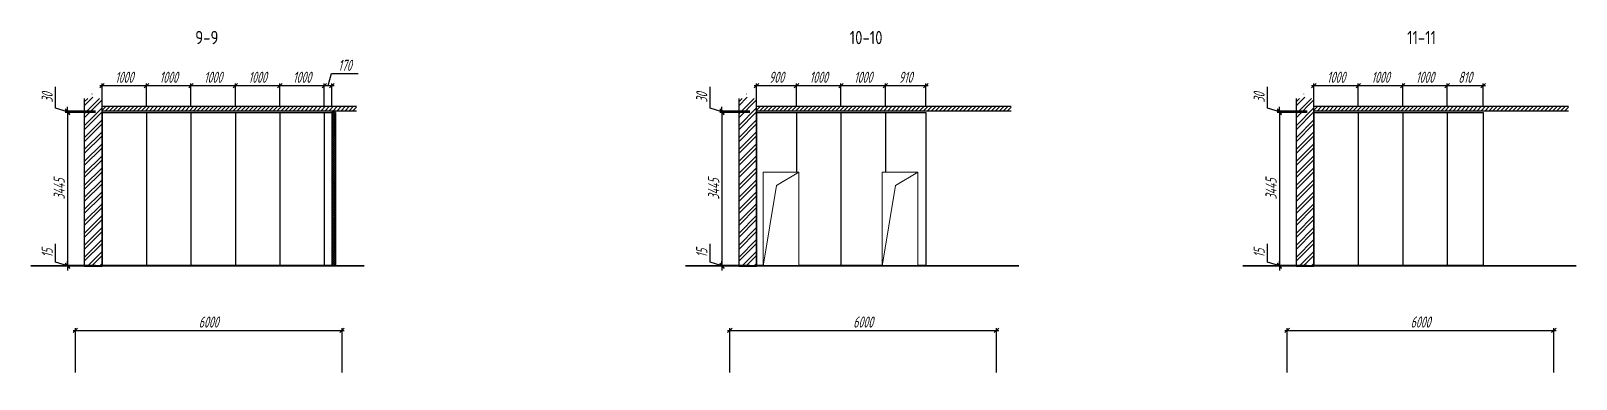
# Model space of a CAD drawing. Header units: millimetres. Extents: x -138350 to 909539, y -253833 to 111767.
# Drawn here: x 272098 to 306864, y -151862 to -144021 of the extents above; entities that cross this region are included whole.
import ezdxf

# ---------------------------------------------------------------- set-up
doc = ezdxf.new("R2010")
doc.units = ezdxf.units.MM
for name, color, linetype, lineweight in [('_Окна_двери', 131, 'Continuous', 15), ('_Оси', 90, 'Continuous', 13), ('_Размеры', 120, 'Continuous', 13), ('_Сендвичи', 230, 'Continuous', 30), ('_Стены', 7, 'Continuous', 30), ('_Сэндвичи штрих', 7, 'Continuous', 5), ('_Текст', 141, 'Continuous', 20), ('выноска', 7, 'Continuous', 13), ('тонкие', 221, 'Continuous', 13)]:
    doc.layers.add(name, color=color, linetype=linetype, lineweight=lineweight)
doc.styles.add('Museo sans', font='CS_Gost2304.shx')
doc.styles.add('СПДС_размеры', font='spdswin.shx', dxfattribs={"width": 0.8, "oblique": 15})
doc.dimstyles.new('СПДС', dxfattribs={"dimtxt": 2.5, "dimasz": 1, "dimexe": 0.5, "dimexo": 1.5, "dimtad": 1, "dimdec": 0, "dimtxsty": 'СПДС_размеры', "dimblk": 'OBLIQUE', "dimcen": 2.5, "dimdle": 0.5, "dimadec": 8, "dimazin": 0, "dimtfac": 1, "dimtdec": 0, "dimtix": 1, "dimtmove": 0, "dimatfit": 3, "dimfxl": 1, "dimarcsym": 0})

# ---------------------------------------------------------------- blocks, each defined once
blk = doc.blocks.new('_Oblique')
at = {"layer": 'выноска', "color": 0, "lineweight": -2}
blk.add_line((-0.5, -0.5), (0.5, 0.5), dxfattribs=at)
blk = doc.blocks.new('*D597')
at = {"layer": '_Оси', "color": 0, "lineweight": -2, "ltscale": 100, "transparency": 16777216}
for p, q in [((273048, -150764), (279148, -150764)), ((273098, -151712), (273098, -150714)), ((279098, -151712), (279098, -150714))]:
    blk.add_line(p, q, dxfattribs=at)
at = {"layer": 'Defpoints', "color": 0, "ltscale": 100, "transparency": 16777216}
for p in [(279098, -150764), (273098, -151862), (279098, -151862)]:
    blk.add_point(p, dxfattribs=at)
at = {"layer": '_Оси', "color": 0, "lineweight": -2, "ltscale": 100, "transparency": 16777216, "xscale": 100, "yscale": 100, "zscale": 100, "rotation": 180}
blk.add_blockref('_Oblique', (273098, -150764), dxfattribs=at)
at = {"layer": '_Оси', "color": 0, "lineweight": -2, "ltscale": 100, "transparency": 16777216, "xscale": 100, "yscale": 100, "zscale": 100}
blk.add_blockref('_Oblique', (279098, -150764), dxfattribs=at)
at = {"layer": '_Оси', "color": 0, "ltscale": 100, "transparency": 16777216, "insert": (276098, -150576.5), "char_height": 250, "attachment_point": 5, "style": 'СПДС_размеры'}
blk.add_mtext('6000', dxfattribs=at)
blk = doc.blocks.new('*D602')
at = {"layer": '_Размеры', "color": 0, "lineweight": -2, "ltscale": 100, "transparency": 16777216}
for p, q in [((272653, -145762), (272653, -145282)), ((272922, -145843), (272653, -145762)), ((273548, -145828), (272872, -145828)), ((273548, -145858), (272872, -145858)), ((272922, -145828), (272922, -145728)), ((272922, -145828), (272922, -145858)), ((272922, -145828), (272922, -145858)), ((272922, -145858), (272922, -145958))]:
    blk.add_line(p, q, dxfattribs=at)
at = {"layer": 'Defpoints', "color": 0, "ltscale": 100, "transparency": 16777216}
for p in [(272922, -145858), (273698, -145828), (273698, -145858)]:
    blk.add_point(p, dxfattribs=at)
at = {"layer": '_Размеры', "color": 0, "lineweight": -2, "ltscale": 100, "transparency": 16777216, "xscale": 100, "yscale": 100, "zscale": 100}
for p, rotation in [((272922, -145828), 270), ((272922, -145858), 90)]:
    blk.add_blockref('_Oblique', p, dxfattribs=dict(at, rotation=rotation))
at = {"layer": '_Размеры', "color": 0, "ltscale": 100, "transparency": 16777216, "insert": (272466, -145522), "char_height": 250, "attachment_point": 5, "rotation": 90, "style": 'СПДС_размеры'}
blk.add_mtext('30', dxfattribs=at)
blk = doc.blocks.new('*D603')
at = {"layer": '_Размеры', "color": 0, "lineweight": -2, "ltscale": 100, "transparency": 16777216}
for p, q in [((273548, -145858), (272872, -145858)), ((272922, -145808), (272922, -149353)), ((273548, -149303), (272872, -149303))]:
    blk.add_line(p, q, dxfattribs=at)
at = {"layer": 'Defpoints', "color": 0, "ltscale": 100, "transparency": 16777216}
for p in [(273698, -145858), (272922, -149303), (273698, -149303)]:
    blk.add_point(p, dxfattribs=at)
at = {"layer": '_Размеры', "color": 0, "lineweight": -2, "ltscale": 100, "transparency": 16777216, "xscale": 100, "yscale": 100, "zscale": 100}
for p, rotation in [((272922, -145858), 90), ((272922, -149303), 270)]:
    blk.add_blockref('_Oblique', p, dxfattribs=dict(at, rotation=rotation))
at = {"layer": '_Размеры', "color": 0, "ltscale": 100, "transparency": 16777216, "insert": (272734.5, -147580.5), "char_height": 250, "attachment_point": 5, "rotation": 90, "style": 'СПДС_размеры'}
blk.add_mtext('3445', dxfattribs=at)
blk = doc.blocks.new('*D604')
at = {"layer": '_Размеры', "color": 0, "lineweight": -2, "ltscale": 100, "transparency": 16777216}
for p, q in [((272653, -149230), (272653, -148819)), ((272922, -149310), (272653, -149230)), ((273548, -149303), (272872, -149303)), ((273548, -149318), (272872, -149318)), ((272922, -149303), (272922, -149203)), ((272922, -149303), (272922, -149318)), ((272922, -149303), (272922, -149318)), ((272922, -149318), (272922, -149418))]:
    blk.add_line(p, q, dxfattribs=at)
at = {"layer": 'Defpoints', "color": 0, "ltscale": 100, "transparency": 16777216}
for p in [(272922, -149318), (273698, -149303), (273698, -149318)]:
    blk.add_point(p, dxfattribs=at)
at = {"layer": '_Размеры', "color": 0, "lineweight": -2, "ltscale": 100, "transparency": 16777216, "xscale": 100, "yscale": 100, "zscale": 100}
for p, rotation in [((272922, -149303), 270), ((272922, -149318), 90)]:
    blk.add_blockref('_Oblique', p, dxfattribs=dict(at, rotation=rotation))
at = {"layer": '_Размеры', "color": 0, "ltscale": 100, "transparency": 16777216, "insert": (272466, -149024), "char_height": 250, "attachment_point": 5, "rotation": 90, "style": 'СПДС_размеры'}
blk.add_mtext('15', dxfattribs=at)
blk = doc.blocks.new('*D607')
at = {"layer": '_Размеры', "color": 0, "lineweight": -2, "ltscale": 100, "transparency": 16777216}
for p, q in [((273648, -145253), (274748, -145253)), ((273698, -145708), (273698, -145203)), ((274698, -145708), (274698, -145203))]:
    blk.add_line(p, q, dxfattribs=at)
at = {"layer": 'Defpoints', "color": 0, "ltscale": 100, "transparency": 16777216}
for p in [(274698, -145253), (273698, -145858), (274698, -145858)]:
    blk.add_point(p, dxfattribs=at)
at = {"layer": '_Размеры', "color": 0, "lineweight": -2, "ltscale": 100, "transparency": 16777216, "xscale": 100, "yscale": 100, "zscale": 100, "rotation": 180}
blk.add_blockref('_Oblique', (273698, -145253), dxfattribs=at)
at = {"layer": '_Размеры', "color": 0, "lineweight": -2, "ltscale": 100, "transparency": 16777216, "xscale": 100, "yscale": 100, "zscale": 100}
blk.add_blockref('_Oblique', (274698, -145253), dxfattribs=at)
at = {"layer": '_Размеры', "color": 0, "ltscale": 100, "transparency": 16777216, "insert": (274198, -145065.5), "char_height": 250, "attachment_point": 5, "style": 'СПДС_размеры'}
blk.add_mtext('1000', dxfattribs=at)
blk = doc.blocks.new('*D608')
at = {"layer": '_Размеры', "color": 0, "lineweight": -2, "ltscale": 100, "transparency": 16777216}
for p, q in [((274648, -145253), (275748, -145253)), ((274698, -145708), (274698, -145203)), ((275698, -145708), (275698, -145203))]:
    blk.add_line(p, q, dxfattribs=at)
at = {"layer": 'Defpoints', "color": 0, "ltscale": 100, "transparency": 16777216}
for p in [(275698, -145253), (274698, -145858), (275698, -145858)]:
    blk.add_point(p, dxfattribs=at)
at = {"layer": '_Размеры', "color": 0, "lineweight": -2, "ltscale": 100, "transparency": 16777216, "xscale": 100, "yscale": 100, "zscale": 100, "rotation": 180}
blk.add_blockref('_Oblique', (274698, -145253), dxfattribs=at)
at = {"layer": '_Размеры', "color": 0, "lineweight": -2, "ltscale": 100, "transparency": 16777216, "xscale": 100, "yscale": 100, "zscale": 100}
blk.add_blockref('_Oblique', (275698, -145253), dxfattribs=at)
at = {"layer": '_Размеры', "color": 0, "ltscale": 100, "transparency": 16777216, "insert": (275198, -145065.5), "char_height": 250, "attachment_point": 5, "style": 'СПДС_размеры'}
blk.add_mtext('1000', dxfattribs=at)
blk = doc.blocks.new('*D609')
at = {"layer": '_Размеры', "color": 0, "lineweight": -2, "ltscale": 100, "transparency": 16777216}
for p, q in [((275648, -145253), (276748, -145253)), ((275698, -145708), (275698, -145203)), ((276698, -145708), (276698, -145203))]:
    blk.add_line(p, q, dxfattribs=at)
at = {"layer": 'Defpoints', "color": 0, "ltscale": 100, "transparency": 16777216}
for p in [(276698, -145253), (275698, -145858), (276698, -145858)]:
    blk.add_point(p, dxfattribs=at)
at = {"layer": '_Размеры', "color": 0, "lineweight": -2, "ltscale": 100, "transparency": 16777216, "xscale": 100, "yscale": 100, "zscale": 100, "rotation": 180}
blk.add_blockref('_Oblique', (275698, -145253), dxfattribs=at)
at = {"layer": '_Размеры', "color": 0, "lineweight": -2, "ltscale": 100, "transparency": 16777216, "xscale": 100, "yscale": 100, "zscale": 100}
blk.add_blockref('_Oblique', (276698, -145253), dxfattribs=at)
at = {"layer": '_Размеры', "color": 0, "ltscale": 100, "transparency": 16777216, "insert": (276198, -145065.5), "char_height": 250, "attachment_point": 5, "style": 'СПДС_размеры'}
blk.add_mtext('1000', dxfattribs=at)
blk = doc.blocks.new('*D610')
at = {"layer": '_Размеры', "color": 0, "lineweight": -2, "ltscale": 100, "transparency": 16777216}
for p, q in [((276648, -145253), (277748, -145253)), ((276698, -145708), (276698, -145203)), ((277698, -145708), (277698, -145203))]:
    blk.add_line(p, q, dxfattribs=at)
at = {"layer": 'Defpoints', "color": 0, "ltscale": 100, "transparency": 16777216}
for p in [(277698, -145253), (276698, -145858), (277698, -145858)]:
    blk.add_point(p, dxfattribs=at)
at = {"layer": '_Размеры', "color": 0, "lineweight": -2, "ltscale": 100, "transparency": 16777216, "xscale": 100, "yscale": 100, "zscale": 100, "rotation": 180}
blk.add_blockref('_Oblique', (276698, -145253), dxfattribs=at)
at = {"layer": '_Размеры', "color": 0, "lineweight": -2, "ltscale": 100, "transparency": 16777216, "xscale": 100, "yscale": 100, "zscale": 100}
blk.add_blockref('_Oblique', (277698, -145253), dxfattribs=at)
at = {"layer": '_Размеры', "color": 0, "ltscale": 100, "transparency": 16777216, "insert": (277198, -145065.5), "char_height": 250, "attachment_point": 5, "style": 'СПДС_размеры'}
blk.add_mtext('1000', dxfattribs=at)
blk = doc.blocks.new('*D611')
at = {"layer": '_Размеры', "color": 0, "lineweight": -2, "ltscale": 100, "transparency": 16777216}
for p, q in [((277648, -145253), (278748, -145253)), ((277698, -145708), (277698, -145203)), ((278698, -145708), (278698, -145203))]:
    blk.add_line(p, q, dxfattribs=at)
at = {"layer": 'Defpoints', "color": 0, "ltscale": 100, "transparency": 16777216}
for p in [(278698, -145253), (277698, -145858), (278698, -145858)]:
    blk.add_point(p, dxfattribs=at)
at = {"layer": '_Размеры', "color": 0, "lineweight": -2, "ltscale": 100, "transparency": 16777216, "xscale": 100, "yscale": 100, "zscale": 100, "rotation": 180}
blk.add_blockref('_Oblique', (277698, -145253), dxfattribs=at)
at = {"layer": '_Размеры', "color": 0, "lineweight": -2, "ltscale": 100, "transparency": 16777216, "xscale": 100, "yscale": 100, "zscale": 100}
blk.add_blockref('_Oblique', (278698, -145253), dxfattribs=at)
at = {"layer": '_Размеры', "color": 0, "ltscale": 100, "transparency": 16777216, "insert": (278198, -145065.5), "char_height": 250, "attachment_point": 5, "style": 'СПДС_размеры'}
blk.add_mtext('1000', dxfattribs=at)
blk = doc.blocks.new('*D612')
at = {"layer": '_Размеры', "color": 0, "lineweight": -2, "ltscale": 100, "transparency": 16777216}
for p, q in [((278648, -145253), (278918, -145253)), ((278698, -145708), (278698, -145203)), ((278783, -145253), (278864, -144984)), ((278864, -144984), (279462, -144984)), ((278868, -145708), (278868, -145203))]:
    blk.add_line(p, q, dxfattribs=at)
at = {"layer": 'Defpoints', "color": 0, "ltscale": 100, "transparency": 16777216}
for p in [(278868, -145253), (278698, -145858), (278868, -145858)]:
    blk.add_point(p, dxfattribs=at)
at = {"layer": '_Размеры', "color": 0, "lineweight": -2, "ltscale": 100, "transparency": 16777216, "xscale": 100, "yscale": 100, "zscale": 100, "rotation": 180}
blk.add_blockref('_Oblique', (278698, -145253), dxfattribs=at)
at = {"layer": '_Размеры', "color": 0, "lineweight": -2, "ltscale": 100, "transparency": 16777216, "xscale": 100, "yscale": 100, "zscale": 100}
blk.add_blockref('_Oblique', (278868, -145253), dxfattribs=at)
at = {"layer": '_Размеры', "color": 0, "ltscale": 100, "transparency": 16777216, "insert": (279163, -144797), "char_height": 250, "attachment_point": 5, "style": 'СПДС_размеры'}
blk.add_mtext('170', dxfattribs=at)
blk = doc.blocks.new('*D613')
at = {"layer": '_Оси', "color": 0, "lineweight": -2, "ltscale": 100, "transparency": 16777216}
for p, q in [((287773, -150764), (293873, -150764)), ((287823, -151712), (287823, -150714)), ((293823, -151712), (293823, -150714))]:
    blk.add_line(p, q, dxfattribs=at)
at = {"layer": 'Defpoints', "color": 0, "ltscale": 100, "transparency": 16777216}
for p in [(293823, -150764), (287823, -151862), (293823, -151862)]:
    blk.add_point(p, dxfattribs=at)
at = {"layer": '_Оси', "color": 0, "lineweight": -2, "ltscale": 100, "transparency": 16777216, "xscale": 100, "yscale": 100, "zscale": 100, "rotation": 180}
blk.add_blockref('_Oblique', (287823, -150764), dxfattribs=at)
at = {"layer": '_Оси', "color": 0, "lineweight": -2, "ltscale": 100, "transparency": 16777216, "xscale": 100, "yscale": 100, "zscale": 100}
blk.add_blockref('_Oblique', (293823, -150764), dxfattribs=at)
at = {"layer": '_Оси', "color": 0, "ltscale": 100, "transparency": 16777216, "insert": (290823, -150576.5), "char_height": 250, "attachment_point": 5, "style": 'СПДС_размеры'}
blk.add_mtext('6000', dxfattribs=at)
blk = doc.blocks.new('*D620')
at = {"layer": '_Размеры', "color": 0, "lineweight": -2, "ltscale": 100, "transparency": 16777216}
for p, q in [((287378, -145762), (287378, -145282)), ((287647, -145843), (287378, -145762)), ((288273, -145828), (287597, -145828)), ((288273, -145858), (287597, -145858)), ((287647, -145828), (287647, -145728)), ((287647, -145828), (287647, -145858)), ((287647, -145828), (287647, -145858)), ((287647, -145858), (287647, -145958))]:
    blk.add_line(p, q, dxfattribs=at)
at = {"layer": 'Defpoints', "color": 0, "ltscale": 100, "transparency": 16777216}
for p in [(287647, -145858), (288423, -145828), (288423, -145858)]:
    blk.add_point(p, dxfattribs=at)
at = {"layer": '_Размеры', "color": 0, "lineweight": -2, "ltscale": 100, "transparency": 16777216, "xscale": 100, "yscale": 100, "zscale": 100}
for p, rotation in [((287647, -145828), 270), ((287647, -145858), 90)]:
    blk.add_blockref('_Oblique', p, dxfattribs=dict(at, rotation=rotation))
at = {"layer": '_Размеры', "color": 0, "ltscale": 100, "transparency": 16777216, "insert": (287191, -145522), "char_height": 250, "attachment_point": 5, "rotation": 90, "style": 'СПДС_размеры'}
blk.add_mtext('30', dxfattribs=at)
blk = doc.blocks.new('*D621')
at = {"layer": '_Размеры', "color": 0, "lineweight": -2, "ltscale": 100, "transparency": 16777216}
for p, q in [((288273, -145858), (287597, -145858)), ((287647, -145808), (287647, -149353)), ((288273, -149303), (287597, -149303))]:
    blk.add_line(p, q, dxfattribs=at)
at = {"layer": 'Defpoints', "color": 0, "ltscale": 100, "transparency": 16777216}
for p in [(288423, -145858), (287647, -149303), (288423, -149303)]:
    blk.add_point(p, dxfattribs=at)
at = {"layer": '_Размеры', "color": 0, "lineweight": -2, "ltscale": 100, "transparency": 16777216, "xscale": 100, "yscale": 100, "zscale": 100}
for p, rotation in [((287647, -145858), 90), ((287647, -149303), 270)]:
    blk.add_blockref('_Oblique', p, dxfattribs=dict(at, rotation=rotation))
at = {"layer": '_Размеры', "color": 0, "ltscale": 100, "transparency": 16777216, "insert": (287459.5, -147580.5), "char_height": 250, "attachment_point": 5, "rotation": 90, "style": 'СПДС_размеры'}
blk.add_mtext('3445', dxfattribs=at)
blk = doc.blocks.new('*D622')
at = {"layer": '_Размеры', "color": 0, "lineweight": -2, "ltscale": 100, "transparency": 16777216}
for p, q in [((287378, -149230), (287378, -148819)), ((287647, -149310), (287378, -149230)), ((288273, -149303), (287597, -149303)), ((288273, -149318), (287597, -149318)), ((287647, -149303), (287647, -149203)), ((287647, -149303), (287647, -149318)), ((287647, -149303), (287647, -149318)), ((287647, -149318), (287647, -149418))]:
    blk.add_line(p, q, dxfattribs=at)
at = {"layer": 'Defpoints', "color": 0, "ltscale": 100, "transparency": 16777216}
for p in [(287647, -149318), (288423, -149303), (288423, -149318)]:
    blk.add_point(p, dxfattribs=at)
at = {"layer": '_Размеры', "color": 0, "lineweight": -2, "ltscale": 100, "transparency": 16777216, "xscale": 100, "yscale": 100, "zscale": 100}
for p, rotation in [((287647, -149303), 270), ((287647, -149318), 90)]:
    blk.add_blockref('_Oblique', p, dxfattribs=dict(at, rotation=rotation))
at = {"layer": '_Размеры', "color": 0, "ltscale": 100, "transparency": 16777216, "insert": (287191, -149024), "char_height": 250, "attachment_point": 5, "rotation": 90, "style": 'СПДС_размеры'}
blk.add_mtext('15', dxfattribs=at)
blk = doc.blocks.new('*U480')
at = {"color": 0, "ltscale": 100}
blk.add_lwpolyline([(0, 0), (800, 0), (800, 2115), (0, 2115)], close=True, dxfattribs=at)
blk.add_lwpolyline([(800, 2115), (300, 1815), (0, 0)], dxfattribs=at)
blk = doc.blocks.new('*D623')
at = {"layer": '_Размеры', "color": 0, "lineweight": -2, "ltscale": 100, "transparency": 16777216}
for p, q in [((288373, -145253), (289373, -145253)), ((288423, -145708), (288423, -145203)), ((289323, -145708), (289323, -145203))]:
    blk.add_line(p, q, dxfattribs=at)
at = {"layer": 'Defpoints', "color": 0, "ltscale": 100, "transparency": 16777216}
for p in [(289323, -145253), (288423, -145858), (289323, -145858)]:
    blk.add_point(p, dxfattribs=at)
at = {"layer": '_Размеры', "color": 0, "lineweight": -2, "ltscale": 100, "transparency": 16777216, "xscale": 100, "yscale": 100, "zscale": 100, "rotation": 180}
blk.add_blockref('_Oblique', (288423, -145253), dxfattribs=at)
at = {"layer": '_Размеры', "color": 0, "lineweight": -2, "ltscale": 100, "transparency": 16777216, "xscale": 100, "yscale": 100, "zscale": 100}
blk.add_blockref('_Oblique', (289323, -145253), dxfattribs=at)
at = {"layer": '_Размеры', "color": 0, "ltscale": 100, "transparency": 16777216, "insert": (288873, -145065.5), "char_height": 250, "attachment_point": 5, "style": 'СПДС_размеры'}
blk.add_mtext('900', dxfattribs=at)
blk = doc.blocks.new('*D624')
at = {"layer": '_Размеры', "color": 0, "lineweight": -2, "ltscale": 100, "transparency": 16777216}
for p, q in [((289273, -145253), (290373, -145253)), ((289323, -145708), (289323, -145203)), ((290323, -145708), (290323, -145203))]:
    blk.add_line(p, q, dxfattribs=at)
at = {"layer": 'Defpoints', "color": 0, "ltscale": 100, "transparency": 16777216}
for p in [(290323, -145253), (289323, -145858), (290323, -145858)]:
    blk.add_point(p, dxfattribs=at)
at = {"layer": '_Размеры', "color": 0, "lineweight": -2, "ltscale": 100, "transparency": 16777216, "xscale": 100, "yscale": 100, "zscale": 100, "rotation": 180}
blk.add_blockref('_Oblique', (289323, -145253), dxfattribs=at)
at = {"layer": '_Размеры', "color": 0, "lineweight": -2, "ltscale": 100, "transparency": 16777216, "xscale": 100, "yscale": 100, "zscale": 100}
blk.add_blockref('_Oblique', (290323, -145253), dxfattribs=at)
at = {"layer": '_Размеры', "color": 0, "ltscale": 100, "transparency": 16777216, "insert": (289823, -145065.5), "char_height": 250, "attachment_point": 5, "style": 'СПДС_размеры'}
blk.add_mtext('1000', dxfattribs=at)
blk = doc.blocks.new('*D625')
at = {"layer": '_Размеры', "color": 0, "lineweight": -2, "ltscale": 100, "transparency": 16777216}
for p, q in [((290273, -145253), (291373, -145253)), ((290323, -145708), (290323, -145203)), ((291323, -145708), (291323, -145203))]:
    blk.add_line(p, q, dxfattribs=at)
at = {"layer": 'Defpoints', "color": 0, "ltscale": 100, "transparency": 16777216}
for p in [(291323, -145253), (290323, -145858), (291323, -145858)]:
    blk.add_point(p, dxfattribs=at)
at = {"layer": '_Размеры', "color": 0, "lineweight": -2, "ltscale": 100, "transparency": 16777216, "xscale": 100, "yscale": 100, "zscale": 100, "rotation": 180}
blk.add_blockref('_Oblique', (290323, -145253), dxfattribs=at)
at = {"layer": '_Размеры', "color": 0, "lineweight": -2, "ltscale": 100, "transparency": 16777216, "xscale": 100, "yscale": 100, "zscale": 100}
blk.add_blockref('_Oblique', (291323, -145253), dxfattribs=at)
at = {"layer": '_Размеры', "color": 0, "ltscale": 100, "transparency": 16777216, "insert": (290823, -145065.5), "char_height": 250, "attachment_point": 5, "style": 'СПДС_размеры'}
blk.add_mtext('1000', dxfattribs=at)
blk = doc.blocks.new('*D626')
at = {"layer": '_Размеры', "color": 0, "lineweight": -2, "ltscale": 100, "transparency": 16777216}
for p, q in [((291273, -145253), (292283, -145253)), ((291323, -145708), (291323, -145203)), ((292233, -145708), (292233, -145203))]:
    blk.add_line(p, q, dxfattribs=at)
at = {"layer": 'Defpoints', "color": 0, "ltscale": 100, "transparency": 16777216}
for p in [(292233, -145253), (291323, -145858), (292233, -145858)]:
    blk.add_point(p, dxfattribs=at)
at = {"layer": '_Размеры', "color": 0, "lineweight": -2, "ltscale": 100, "transparency": 16777216, "xscale": 100, "yscale": 100, "zscale": 100, "rotation": 180}
blk.add_blockref('_Oblique', (291323, -145253), dxfattribs=at)
at = {"layer": '_Размеры', "color": 0, "lineweight": -2, "ltscale": 100, "transparency": 16777216, "xscale": 100, "yscale": 100, "zscale": 100}
blk.add_blockref('_Oblique', (292233, -145253), dxfattribs=at)
at = {"layer": '_Размеры', "color": 0, "ltscale": 100, "transparency": 16777216, "insert": (291778, -145065.5), "char_height": 250, "attachment_point": 5, "style": 'СПДС_размеры'}
blk.add_mtext('910', dxfattribs=at)
blk = doc.blocks.new('*D627')
at = {"layer": '_Оси', "color": 0, "lineweight": -2, "ltscale": 100, "transparency": 16777216}
for p, q in [((300314, -150764), (306414, -150764)), ((300364, -151712), (300364, -150714)), ((306364, -151712), (306364, -150714))]:
    blk.add_line(p, q, dxfattribs=at)
at = {"layer": 'Defpoints', "color": 0, "ltscale": 100, "transparency": 16777216}
for p in [(306364, -150764), (300364, -151862), (306364, -151862)]:
    blk.add_point(p, dxfattribs=at)
at = {"layer": '_Оси', "color": 0, "lineweight": -2, "ltscale": 100, "transparency": 16777216, "xscale": 100, "yscale": 100, "zscale": 100, "rotation": 180}
blk.add_blockref('_Oblique', (300364, -150764), dxfattribs=at)
at = {"layer": '_Оси', "color": 0, "lineweight": -2, "ltscale": 100, "transparency": 16777216, "xscale": 100, "yscale": 100, "zscale": 100}
blk.add_blockref('_Oblique', (306364, -150764), dxfattribs=at)
at = {"layer": '_Оси', "color": 0, "ltscale": 100, "transparency": 16777216, "insert": (303364, -150576.5), "char_height": 250, "attachment_point": 5, "style": 'СПДС_размеры'}
blk.add_mtext('6000', dxfattribs=at)
blk = doc.blocks.new('*D628')
at = {"layer": '_Размеры', "color": 0, "lineweight": -2, "ltscale": 100, "transparency": 16777216}
for p, q in [((299919, -145762), (299919, -145282)), ((300188, -145843), (299919, -145762)), ((300814, -145828), (300138, -145828)), ((300814, -145858), (300138, -145858)), ((300188, -145828), (300188, -145728)), ((300188, -145828), (300188, -145858)), ((300188, -145828), (300188, -145858)), ((300188, -145858), (300188, -145958))]:
    blk.add_line(p, q, dxfattribs=at)
at = {"layer": 'Defpoints', "color": 0, "ltscale": 100, "transparency": 16777216}
for p in [(300188, -145858), (300964, -145828), (300964, -145858)]:
    blk.add_point(p, dxfattribs=at)
at = {"layer": '_Размеры', "color": 0, "lineweight": -2, "ltscale": 100, "transparency": 16777216, "xscale": 100, "yscale": 100, "zscale": 100}
for p, rotation in [((300188, -145828), 270), ((300188, -145858), 90)]:
    blk.add_blockref('_Oblique', p, dxfattribs=dict(at, rotation=rotation))
at = {"layer": '_Размеры', "color": 0, "ltscale": 100, "transparency": 16777216, "insert": (299732, -145522), "char_height": 250, "attachment_point": 5, "rotation": 90, "style": 'СПДС_размеры'}
blk.add_mtext('30', dxfattribs=at)
blk = doc.blocks.new('*D629')
at = {"layer": '_Размеры', "color": 0, "lineweight": -2, "ltscale": 100, "transparency": 16777216}
for p, q in [((300814, -145858), (300138, -145858)), ((300188, -145808), (300188, -149353)), ((300814, -149303), (300138, -149303))]:
    blk.add_line(p, q, dxfattribs=at)
at = {"layer": 'Defpoints', "color": 0, "ltscale": 100, "transparency": 16777216}
for p in [(300964, -145858), (300188, -149303), (300964, -149303)]:
    blk.add_point(p, dxfattribs=at)
at = {"layer": '_Размеры', "color": 0, "lineweight": -2, "ltscale": 100, "transparency": 16777216, "xscale": 100, "yscale": 100, "zscale": 100}
for p, rotation in [((300188, -145858), 90), ((300188, -149303), 270)]:
    blk.add_blockref('_Oblique', p, dxfattribs=dict(at, rotation=rotation))
at = {"layer": '_Размеры', "color": 0, "ltscale": 100, "transparency": 16777216, "insert": (300000.5, -147580.5), "char_height": 250, "attachment_point": 5, "rotation": 90, "style": 'СПДС_размеры'}
blk.add_mtext('3445', dxfattribs=at)
blk = doc.blocks.new('*D630')
at = {"layer": '_Размеры', "color": 0, "lineweight": -2, "ltscale": 100, "transparency": 16777216}
for p, q in [((299919, -149230), (299919, -148819)), ((300188, -149310), (299919, -149230)), ((300814, -149303), (300138, -149303)), ((300814, -149318), (300138, -149318)), ((300188, -149303), (300188, -149203)), ((300188, -149303), (300188, -149318)), ((300188, -149303), (300188, -149318)), ((300188, -149318), (300188, -149418))]:
    blk.add_line(p, q, dxfattribs=at)
at = {"layer": 'Defpoints', "color": 0, "ltscale": 100, "transparency": 16777216}
for p in [(300188, -149318), (300964, -149303), (300964, -149318)]:
    blk.add_point(p, dxfattribs=at)
at = {"layer": '_Размеры', "color": 0, "lineweight": -2, "ltscale": 100, "transparency": 16777216, "xscale": 100, "yscale": 100, "zscale": 100}
for p, rotation in [((300188, -149303), 270), ((300188, -149318), 90)]:
    blk.add_blockref('_Oblique', p, dxfattribs=dict(at, rotation=rotation))
at = {"layer": '_Размеры', "color": 0, "ltscale": 100, "transparency": 16777216, "insert": (299732, -149024), "char_height": 250, "attachment_point": 5, "rotation": 90, "style": 'СПДС_размеры'}
blk.add_mtext('15', dxfattribs=at)
blk = doc.blocks.new('*D635')
at = {"layer": '_Размеры', "color": 0, "lineweight": -2, "ltscale": 100, "transparency": 16777216}
for p, q in [((300914, -145253), (302014, -145253)), ((300964, -145708), (300964, -145203)), ((301964, -145708), (301964, -145203))]:
    blk.add_line(p, q, dxfattribs=at)
at = {"layer": 'Defpoints', "color": 0, "ltscale": 100, "transparency": 16777216}
for p in [(301964, -145253), (300964, -145858), (301964, -145858)]:
    blk.add_point(p, dxfattribs=at)
at = {"layer": '_Размеры', "color": 0, "lineweight": -2, "ltscale": 100, "transparency": 16777216, "xscale": 100, "yscale": 100, "zscale": 100, "rotation": 180}
blk.add_blockref('_Oblique', (300964, -145253), dxfattribs=at)
at = {"layer": '_Размеры', "color": 0, "lineweight": -2, "ltscale": 100, "transparency": 16777216, "xscale": 100, "yscale": 100, "zscale": 100}
blk.add_blockref('_Oblique', (301964, -145253), dxfattribs=at)
at = {"layer": '_Размеры', "color": 0, "ltscale": 100, "transparency": 16777216, "insert": (301464, -145065.5), "char_height": 250, "attachment_point": 5, "style": 'СПДС_размеры'}
blk.add_mtext('1000', dxfattribs=at)
blk = doc.blocks.new('*D636')
at = {"layer": '_Размеры', "color": 0, "lineweight": -2, "ltscale": 100, "transparency": 16777216}
for p, q in [((301914, -145253), (303014, -145253)), ((301964, -145708), (301964, -145203)), ((302964, -145708), (302964, -145203))]:
    blk.add_line(p, q, dxfattribs=at)
at = {"layer": 'Defpoints', "color": 0, "ltscale": 100, "transparency": 16777216}
for p in [(302964, -145253), (301964, -145858), (302964, -145858)]:
    blk.add_point(p, dxfattribs=at)
at = {"layer": '_Размеры', "color": 0, "lineweight": -2, "ltscale": 100, "transparency": 16777216, "xscale": 100, "yscale": 100, "zscale": 100, "rotation": 180}
blk.add_blockref('_Oblique', (301964, -145253), dxfattribs=at)
at = {"layer": '_Размеры', "color": 0, "lineweight": -2, "ltscale": 100, "transparency": 16777216, "xscale": 100, "yscale": 100, "zscale": 100}
blk.add_blockref('_Oblique', (302964, -145253), dxfattribs=at)
at = {"layer": '_Размеры', "color": 0, "ltscale": 100, "transparency": 16777216, "insert": (302464, -145065.5), "char_height": 250, "attachment_point": 5, "style": 'СПДС_размеры'}
blk.add_mtext('1000', dxfattribs=at)
blk = doc.blocks.new('*D637')
at = {"layer": '_Размеры', "color": 0, "lineweight": -2, "ltscale": 100, "transparency": 16777216}
for p, q in [((302914, -145253), (304014, -145253)), ((302964, -145708), (302964, -145203)), ((303964, -145708), (303964, -145203))]:
    blk.add_line(p, q, dxfattribs=at)
at = {"layer": 'Defpoints', "color": 0, "ltscale": 100, "transparency": 16777216}
for p in [(303964, -145253), (302964, -145858), (303964, -145858)]:
    blk.add_point(p, dxfattribs=at)
at = {"layer": '_Размеры', "color": 0, "lineweight": -2, "ltscale": 100, "transparency": 16777216, "xscale": 100, "yscale": 100, "zscale": 100, "rotation": 180}
blk.add_blockref('_Oblique', (302964, -145253), dxfattribs=at)
at = {"layer": '_Размеры', "color": 0, "lineweight": -2, "ltscale": 100, "transparency": 16777216, "xscale": 100, "yscale": 100, "zscale": 100}
blk.add_blockref('_Oblique', (303964, -145253), dxfattribs=at)
at = {"layer": '_Размеры', "color": 0, "ltscale": 100, "transparency": 16777216, "insert": (303464, -145065.5), "char_height": 250, "attachment_point": 5, "style": 'СПДС_размеры'}
blk.add_mtext('1000', dxfattribs=at)
blk = doc.blocks.new('*D638')
at = {"layer": '_Размеры', "color": 0, "lineweight": -2, "ltscale": 100, "transparency": 16777216}
for p, q in [((303914, -145253), (304824, -145253)), ((303964, -145708), (303964, -145203)), ((304774, -145708), (304774, -145203))]:
    blk.add_line(p, q, dxfattribs=at)
at = {"layer": 'Defpoints', "color": 0, "ltscale": 100, "transparency": 16777216}
for p in [(304774, -145253), (303964, -145858), (304774, -145858)]:
    blk.add_point(p, dxfattribs=at)
at = {"layer": '_Размеры', "color": 0, "lineweight": -2, "ltscale": 100, "transparency": 16777216, "xscale": 100, "yscale": 100, "zscale": 100, "rotation": 180}
blk.add_blockref('_Oblique', (303964, -145253), dxfattribs=at)
at = {"layer": '_Размеры', "color": 0, "lineweight": -2, "ltscale": 100, "transparency": 16777216, "xscale": 100, "yscale": 100, "zscale": 100}
blk.add_blockref('_Oblique', (304774, -145253), dxfattribs=at)
at = {"layer": '_Размеры', "color": 0, "ltscale": 100, "transparency": 16777216, "insert": (304369, -145065.5), "char_height": 250, "attachment_point": 5, "style": 'СПДС_размеры'}
blk.add_mtext('810', dxfattribs=at)

msp = doc.modelspace()

# ---------------------------------------------------------------- hatches: boundary and pattern name
at = {"layer": '_Сэндвичи штрих', "ltscale": 100}
h = msp.add_hatch(dxfattribs=at)
h.set_pattern_fill('ANSI32', color=256, scale=20)
h.set_pattern_definition([(45, (132226, -18629), (-134.70384, 134.70384), []), (45, (132315.8, -18629), (-134.70384, 134.70384), [])])
h.paths.add_polyline_path([(273698, -145540), (273548, -145540), (273523, -145640), (273473, -145440), (273448, -145540), (273298, -145540), (273298, -149318), (273698, -149318)])
h = msp.add_hatch(dxfattribs=at)
h.set_pattern_fill('ANSI32', color=256, scale=20)
h.set_pattern_definition([(45, (146951, -18629), (-134.70384, 134.70384), []), (45, (147040.8, -18629), (-134.70384, 134.70384), [])])
h.paths.add_polyline_path([(288423, -145540), (288273, -145540), (288248, -145640), (288198, -145440), (288173, -145540), (288023, -145540), (288023, -149318), (288423, -149318)])
h = msp.add_hatch(dxfattribs=at)
h.set_pattern_fill('ANSI32', color=256, scale=20)
h.set_pattern_definition([(45, (159492, -18629), (-134.70384, 134.70384), []), (45, (159581.8, -18629), (-134.70384, 134.70384), [])])
h.paths.add_polyline_path([(300964, -145540), (300814, -145540), (300789, -145640), (300739, -145440), (300714, -145540), (300564, -145540), (300564, -149318), (300964, -149318)])
h = msp.add_hatch(dxfattribs=at)
h.set_pattern_fill('ANSI31', color=256, scale=20)
h.set_pattern_definition([(45, (129226, -18629), (-44.90128, 44.90128), [])])
h.paths.add_polyline_path([(279426, -145828), (279426, -145718), (273698, -145718), (273698, -145828)])
h = msp.add_hatch(dxfattribs=at)
h.set_pattern_fill('ANSI37', color=256, scale=10)
h.set_pattern_definition([(45, (159872, 0), (-22.4506403, 22.4506403), []), (135, (159872, 0), (-22.4506403, -22.4506403), [])])
h.paths.add_polyline_path([(278948, -145858), (278868, -145858), (278868, -149303), (278948, -149303)])
h = msp.add_hatch(dxfattribs=at)
h.set_pattern_fill('ANSI31', color=256, scale=20)
h.set_pattern_definition([(45, (143951, -18629), (-44.90128, 44.90128), [])])
h.paths.add_polyline_path([(294151, -145828), (294151, -145718), (288423, -145718), (288423, -145828)])
h = msp.add_hatch(dxfattribs=at)
h.set_pattern_fill('ANSI31', color=256, scale=20)
h.set_pattern_definition([(45, (156492, -18629), (-44.90128, 44.90128), [])])
h.paths.add_polyline_path([(306692, -145828), (306692, -145718), (300964, -145718), (300964, -145828)])

# ---------------------------------------------------------------- linework, layer by layer
at = {"layer": '_Сендвичи', "color": 2, "ltscale": 100}
for p, q in [((273698, -145858), (273698, -149303)), ((273698, -145858), (278948, -145858)), ((274698, -145858), (274698, -149303)), ((275698, -145858), (275698, -149303)), ((276698, -145858), (276698, -149303)), ((277698, -145858), (277698, -149303)), ((278698, -145858), (278698, -149303)), ((278948, -145858), (278948, -149303)), ((288423, -145858), (292233, -145858)), ((288423, -145858), (288423, -149303)), ((289323, -145858), (289323, -147203)), ((290323, -145858), (290323, -149303)), ((291323, -145858), (291323, -147203)), ((292233, -145858), (292233, -149303)), ((300964, -145858), (304774, -145858)), ((300964, -145858), (300964, -149303)), ((301964, -145858), (301964, -149303)), ((302964, -145858), (302964, -149303)), ((303964, -145858), (303964, -149303)), ((304774, -145858), (304774, -149303)), ((278948, -149303), (273698, -149303)), ((288573, -149303), (288423, -149303)), ((291253, -149303), (289373, -149303)), ((292233, -149303), (292053, -149303)), ((304774, -149303), (300964, -149303))]:
    msp.add_line(p, q, dxfattribs=at)
msp.add_lwpolyline([(278868, -149303), (278948, -149303), (278948, -145858), (278868, -145858)], close=True, dxfattribs=at)
at = {"layer": '_Стены', "ltscale": 100}
for points in [[(273298, -145540), (273298, -149318), (273698, -149318), (273698, -145540)], [(288023, -145540), (288023, -149318), (288423, -149318), (288423, -145540)], [(300564, -145540), (300564, -149318), (300964, -149318), (300964, -145540)], [(273698, -145718), (279426, -145718)], [(279426, -145828), (273698, -145828)], [(288423, -145718), (294151, -145718)], [(294151, -145828), (288423, -145828)], [(300964, -145718), (306692, -145718)], [(306692, -145828), (300964, -145828)]]:
    msp.add_lwpolyline(points, dxfattribs=at)
at = {"layer": 'тонкие', "ltscale": 100}
for p, q in [((272098, -149303), (279598, -149303)), ((272098, -149318), (279598, -149318)), ((286823, -149303), (294323, -149303)), ((286823, -149318), (294323, -149318)), ((299364, -149303), (306864, -149303)), ((299364, -149318), (306864, -149318))]:
    msp.add_line(p, q, dxfattribs=at)

# ---------------------------------------------------------------- block references
at = {"layer": '_Окна_двери', "ltscale": 75}
for p in [(288573, -149318), (291253, -149318)]:
    msp.add_blockref('*U480', p, dxfattribs=at)

# ---------------------------------------------------------------- texts
at = {"layer": '_Текст', "linetype": 'Continuous', "ltscale": 100, "style": 'Museo sans'}
for s, p in [('9-9', (275796, -144321)), ('10-10', (290521, -144321)), ('11-11', (303062, -144321))]:
    msp.add_text(s, height=300, dxfattribs=at).set_placement(p)

# ---------------------------------------------------------------- dimensions: what is measured, and where the dimension line sits
at = {"layer": '_Оси', "ltscale": 100}
for base, p1, p2, picture, middle in [((279098, -150764), (273098, -151862), (279098, -151862), '*D597', (276098, -150576.5)), ((293823, -150764), (287823, -151862), (293823, -151862), '*D613', (290823, -150576.5)), ((306364, -150764), (300364, -151862), (306364, -151862), '*D627', (303364, -150576.5))]:
    dim = msp.add_linear_dim(base=base, p1=p1, p2=p2, dimstyle='СПДС', override={"dimscale": 100, "dimtix": 0, "dimtmove": 1}, dxfattribs=at)
    dim.commit()
    dim.dimension.update_dxf_attribs({"geometry": picture, "text_midpoint": middle})
at = {"layer": '_Размеры', "ltscale": 100}
for base, p1, p2, picture, middle in [((274698, -145253), (273698, -145858), (274698, -145858), '*D607', (274198, -145065.5)), ((275698, -145253), (274698, -145858), (275698, -145858), '*D608', (275198, -145065.5)), ((276698, -145253), (275698, -145858), (276698, -145858), '*D609', (276198, -145065.5)), ((277698, -145253), (276698, -145858), (277698, -145858), '*D610', (277198, -145065.5)), ((278698, -145253), (277698, -145858), (278698, -145858), '*D611', (278198, -145065.5)), ((278868, -145253), (278698, -145858), (278868, -145858), '*D612', (278926.1, -144796.8)), ((289323, -145253), (288423, -145858), (289323, -145858), '*D623', (288873, -145065.5)), ((290323, -145253), (289323, -145858), (290323, -145858), '*D624', (289823, -145065.5)), ((291323, -145253), (290323, -145858), (291323, -145858), '*D625', (290823, -145065.5)), ((292233, -145253), (291323, -145858), (292233, -145858), '*D626', (291778, -145065.5)), ((301964, -145253), (300964, -145858), (301964, -145858), '*D635', (301464, -145065.5)), ((302964, -145253), (301964, -145858), (302964, -145858), '*D636', (302464, -145065.5)), ((303964, -145253), (302964, -145858), (303964, -145858), '*D637', (303464, -145065.5)), ((304774, -145253), (303964, -145858), (304774, -145858), '*D638', (304369, -145065.5))]:
    dim = msp.add_linear_dim(base=base, p1=p1, p2=p2, dimstyle='СПДС', override={"dimscale": 100, "dimtix": 0, "dimtmove": 1}, dxfattribs=at)
    dim.commit()
    dim.dimension.update_dxf_attribs({"geometry": picture, "text_midpoint": middle})
for base, p1, p2, picture, middle in [((272922, -145858), (273698, -145828), (273698, -145858), '*D602', (272465.8, -145699.9)), ((287647, -145858), (288423, -145828), (288423, -145858), '*D620', (287190.8, -145699.9)), ((300188, -145858), (300964, -145828), (300964, -145858), '*D628', (299731.8, -145699.9)), ((272922, -149303), (273698, -145858), (273698, -149303), '*D603', (272734.5, -147580.5)), ((287647, -149303), (288423, -145858), (288423, -149303), '*D621', (287459.5, -147580.5)), ((300188, -149303), (300964, -145858), (300964, -149303), '*D629', (300000.5, -147580.5)), ((272922, -149318), (273698, -149303), (273698, -149318), '*D604', (272465.8, -149167.4)), ((287647, -149318), (288423, -149303), (288423, -149318), '*D622', (287190.8, -149167.4)), ((300188, -149318), (300964, -149303), (300964, -149318), '*D630', (299731.8, -149167.4))]:
    dim = msp.add_linear_dim(base=base, p1=p1, p2=p2, angle=90, dimstyle='СПДС', override={"dimscale": 100, "dimtix": 0, "dimtmove": 1}, dxfattribs=at)
    dim.commit()
    dim.dimension.update_dxf_attribs({"geometry": picture, "text_midpoint": middle})

doc.saveas('drawing.dxf')
